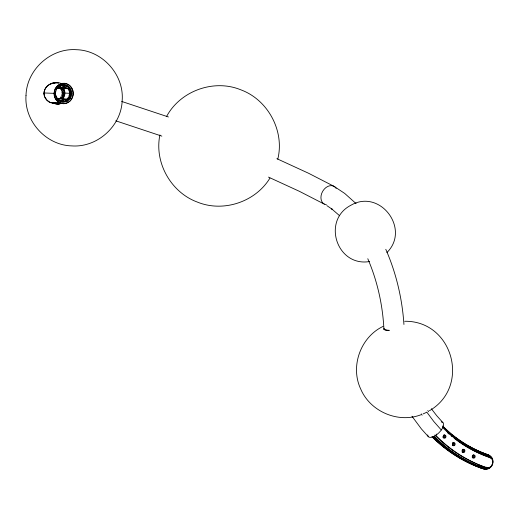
<?xml version="1.0" encoding="UTF-8"?>
<svg xmlns="http://www.w3.org/2000/svg" width="519" height="519" viewBox="0 0 519 519"><rect width="100%" height="100%" fill="white"/><g stroke="black" fill="none" stroke-linecap="round" stroke-linejoin="round"><path stroke-width="0.78" d="M55.481 93.245L55.611 94.996M44.284 91.493C45.283 84.759 52.704 82.151 58.699 83.202M50.46 102.788C36.855 95.768 47.054 79.16 60.178 83.046M44.271 95.113L44.109 93.271M44.271 94.958L44.284 91.273M61.995 93.284L61.962 91.616M57.94 87.335A166.975 1.94 5.4 0 1 58.407 87.361L58.517 86.16M58.005 100.232C57.174 97.741 60.035 97.974 58.796 100.277L58.005 100.232L67.146 101.108L67.321 99.311L57.356 98.383A166.975 1.94 5.4 0 0 56.895 98.357M57.946 87.938L59.179 88.061L59.393 85.609L68.534 86.485L68.365 88.282L63.694 87.88L63.863 86.083L64.68 86.135M60.768 100.394L60.853 101.231L63.305 101.484M62.189 85.408L62.008 85.888M62.799 101.218L62.87 100.414M64.2 86.446L64.09 85.382M63.552 101.263L63.629 100.459M64.966 86.42L64.869 85.434L61.982 85.174M55.481 93.18L55.514 94.88M55.591 92.038L55.689 91.052M56.59 88.781L56.493 89.774L55.741 89.729M60.554 88.983A0.96 0.96 0 0 0 60.366 88.892L60.451 87.886M60.366 88.892L60.464 87.912M60.859 97.708L60.957 96.716M61.508 90.916L61.586 89.891M61.164 98.844L61.592 98.363L61.547 98.85L60.139 98.74M62.215 87.782L62.124 88.762L62.501 88.768L62.598 87.789M61.755 95.892L61.897 94.452M62.598 97.578L62.695 96.586L63.071 96.592L62.981 97.585M66.983 99.414L67.061 98.623L67.814 98.668L67.697 99.732L67.275 99.843M68.067 88.048L67.97 89.028L68.729 89.073L68.819 88.094M68.398 97.838L68.489 96.852L69.248 96.891L69.15 97.883M44.109 93.336L44.29 91.428M159.904 134.927C154.124 162.57 170.972 192.432 197.402 202.099C223.287 212.667 255.406 201.982 269.919 178.147M277.795 159.132C284.795 130.95 267.908 99.693 240.725 89.781C213.886 78.765 180.476 90.819 166.69 116.275M386.94 252.526C410.704 229.139 380.051 188.365 350.954 205.226C321.566 220.29 336.766 267.09 369.56 261.544M429.453 410.73C470.999 386.525 452.828 320.528 404.697 321.274M383.048 326.412C360.595 337.078 350.02 366.42 360.673 388.939C370.092 411.47 398.06 423.595 420.922 414.765M426.346 412.436L423.128 413.915M50.557 83.883L53.074 83.274M50.557 83.656L54.91 82.884M57.317 102.775L60.931 103.365M52.977 103.138L58.874 103.099L57.817 103.203M54.618 103.177L55.767 103.093L54.119 102.619L57.739 103.203M55.552 103.119L52.393 102.658M54.495 83.144L54.91 83.111M61.171 103.365L62.079 103.262L57.343 102.846M64.097 93.057L63.117 93.096A153.864 1.791 5.4 0 0 63.195 93.31M58.55 98.571L60.061 98.694M64.278 93.057L71.849 93.414M54.346 103.184L51.018 102.658L52.97 103.08M58.491 86.945L59.069 87.205L58.835 86.913M62.332 97.767L61.956 97.76L62.715 97.806M58.271 86.803L57.927 88.003L57.168 87.958M61.534 87.666L62.351 87.717C54.508 88.898 63.506 86.42 59.445 85.616M55.189 95.528L55.942 95.574L55.864 96.683L56.428 96.871L55.669 96.826M56.26 97.553L57.012 97.598C56.837 99.382 59.808 98.474 56.785 98.571M60.483 98.694L61.3 98.74M62.643 98.908L63.461 98.954L63.292 100.751L62.475 100.705M61.573 98.85L58.582 98.578M60.47 100.498L61.132 100.537M67.807 86.439L68.534 86.485M54.125 93.349L44.368 92.985A172.606 2.005 5.4 0 0 44.407 93.232M66.588 99.265L67.269 99.304M66.419 101.062L67.146 101.108M61.502 87.737C57.862 87.348 63.5 87.951 61.54 87.717M60.438 100.582L61.482 100.667L60.496 100.55M57.817 87.516L61.346 87.932A158.061 1.836 5.4 0 1 66.821 88.191M57.927 87.4L60.243 87.646M57.933 87.912L59.224 88.087M58.692 87.192L59.516 87.276M61.385 87.458L62.384 87.523M57.888 87.627L60.937 87.925A158.061 1.836 5.4 0 0 59.172 88.029M56.843 98.655L59.276 98.863M57.914 86.796L60.061 86.978M65.673 87.562L64.674 87.464L65.4 87.471M68.223 87.789L68.618 87.828M58.407 87.361L68.365 88.282M60.989 89.618L61.404 89.657M60.204 97.89L60.593 97.929M56.766 98.837L58.919 99.019M60.457 101.231L62.546 101.439M56.318 88.541L57.213 88.6L56.843 88.561M68.145 98.059L67.775 98.026L68.904 98.104M121.667 101.432L168.416 116.97M115.795 120.823L161.844 136.134M276.867 158.684L308.5 173.229L333.931 186.289M268.459 177.102L299.418 191.336L324.304 204.116M50.46 102.561L47.041 100.29L44.803 96.845M334.119 186.399L344.661 193.399L356.105 203.623M326.866 205.615L332.374 209.391L331.304 208.547L339.64 215.761M441.319 429.998L433.813 421.519L426.761 412.073M442.915 422.609L436.68 415.641L431.328 408.706M428.415 436.751L421.37 428.889L411.969 416.232M421.285 413.909L422.135 415.2M385.792 249.321C396.218 273.033 402.219 298.639 403.938 324.472M367.789 258.722C377.371 280.974 382.698 304.99 383.924 329.163M59.121 104.248A10.133 9.874 -81.7 0 1 53.652 103.132M62.578 86.173A158.061 1.836 5.4 0 1 64.557 86.258M66.555 86.368A158.061 1.836 5.4 0 1 66.99 86.394M62.624 99.045A158.061 1.836 5.4 0 1 65.77 99.213M60.373 100.764A158.061 1.836 5.4 0 1 63.169 100.881M65.167 100.991A158.061 1.836 5.4 0 1 65.602 101.01M60.853 87.666A8.609 8.609 0 0 1 60.95 98.519M62.987 87.542A8.609 8.505 -88.8 0 1 62.481 99.064M62.611 87.529A8.609 8.505 -88.8 0 1 63.616 96.93M60.632 85.071A8.609 8.174 -86.6 0 1 70.954 94.568A8.609 8.174 -86.6 0 1 58.413 100.582M63.655 84.824A8.609 8.174 -86.6 0 1 65.135 85.272M68.443 87.795A8.609 8.174 -86.6 0 1 68.943 88.509M69.974 90.883A8.609 8.174 -86.6 0 1 62.793 101.867M60.029 103.891A10.133 9.874 -81.7 0 1 53.704 102.931M54.696 103.21A2.4 0.422 5.1 0 1 54.411 103.21M56.506 103.028A2.394 0.389 5.5 0 1 54.313 103.378A2.394 0.389 5.5 0 1 52.263 102.619M61.223 103.391A2.374 0.454 8.6 0 1 60.983 103.385M473.626 454.916A1.563 1.362 -73.6 0 1 472.537 457.829M473.107 454.923A1.563 1.362 -73.6 0 1 472.472 457.524M463.35 449.22A1.563 1.362 -73.6 0 1 463.908 451.206A1.563 1.362 -73.6 0 1 462.124 452.088M462.825 449.233A1.563 1.362 -73.6 0 1 462.189 451.828M453.327 442.448A1.563 1.362 -73.6 0 1 454.203 444.387A1.563 1.362 -73.6 0 1 452.367 445.419M452.964 442.46A1.563 1.362 -73.6 0 1 452.309 445.198M444.017 434.818A1.563 1.362 -73.6 0 1 445.088 436.557A1.563 1.362 -73.6 0 1 443.46 437.893M443.979 435.078A1.563 1.362 -73.6 0 1 443.005 437.634M442.96 426.618A155.836 135.453 -73.6 0 0 489.313 455.942A6.624 5.754 -73.6 0 1 492.661 464.103M492.622 464.22A6.624 5.754 -73.6 0 1 485.09 468.612A169.2 147.072 -73.6 0 1 434.163 436.174M433.865 436.485A169.2 147.072 -73.6 0 0 484.233 468.359A6.624 5.754 -73.6 0 0 487.549 468.365M489.878 456.448A6.624 5.754 -73.6 0 0 488.457 455.688A155.836 135.453 -73.6 0 1 449.96 433.625M491.097 457.745A6.624 5.754 -73.6 0 1 491.422 458.277A7.344 6.384 -73.6 0 0 491.117 457.622M447.521 431.503A155.836 135.453 -73.6 0 1 446.321 430.413M486.121 467.094A6.624 5.754 -73.6 0 1 484.98 467.613M483.241 467.879A6.624 5.754 -73.6 0 1 482.157 467.749M474.697 464.959A169.2 147.072 -73.6 0 1 470.551 463.162M466.458 461.216A169.2 147.072 -73.6 0 1 434.144 438.51M475.553 465.212A169.2 147.072 -73.6 0 1 470.727 463.104M466.633 461.125A169.2 147.072 -73.6 0 1 440.287 443.531M438.503 441.974A169.2 147.072 -73.6 0 1 432.716 436.544M485.252 468.021A6.624 5.754 -73.6 0 1 482.521 467.853M442.357 427.221A157.16 136.607 -73.6 0 0 489.754 457.447A5.294 4.606 -73.6 0 1 492.427 463.98A7.344 6.384 -73.6 0 0 488.69 455.001A155.116 134.83 -73.6 0 1 442.681 425.95M492.388 464.096A5.294 4.606 -73.6 0 1 486.361 467.613A167.877 145.917 -73.6 0 1 435.681 435.266M434.825 435.013A167.877 145.917 -73.6 0 0 485.505 467.36A5.294 4.606 -73.6 0 0 488.158 467.366M490.384 458.102A5.294 4.606 -73.6 0 0 488.898 457.194A157.16 136.607 -73.6 0 1 454.144 438.257M452.263 436.764A157.16 136.607 -73.6 0 1 451.017 435.739M449.175 434.176A157.16 136.607 -73.6 0 1 447.359 432.58M428.662 411.729A157.16 136.607 -73.6 0 1 427.799 410.523M492.129 464.79A7.344 6.384 -73.6 0 1 484 469.046A169.921 147.701 -73.6 0 1 433.034 436.648M432.749 436.966A169.921 147.701 -73.6 0 0 483.144 468.793A7.344 6.384 -73.6 0 0 486.18 468.975M489.891 456.006A7.344 6.384 -73.6 0 0 487.834 454.748A155.116 134.83 -73.6 0 1 455.474 437.543M448.805 432.184A155.116 134.83 -73.6 0 1 446.074 429.758M472.569 455.28A1.563 1.362 -73.6 0 1 472.076 456.973M462.312 449.72A1.563 1.362 -73.6 0 1 462.163 450.771M452.523 442.921A1.563 1.362 -73.6 0 1 452.321 444.245M443.401 435.739A1.563 1.362 -73.6 0 1 442.966 436.901M468.625 446.327A155.116 134.83 -73.6 0 0 486.978 454.495A7.344 6.384 -73.6 0 1 488.548 455.338M485.356 468.605A7.344 6.384 -73.6 0 1 482.326 468.423M482.287 468.54A169.921 147.701 -73.6 0 1 431.892 436.713M482.047 466.283A5.294 4.606 -73.6 0 1 481.223 466.094M482.08 466.347A167.877 145.917 -73.6 0 1 477.954 464.836M389.587 330.35A10.133 1.862 -2.7 0 1 384.242 328.456M441.228 421.947A10.133 4.489 -43.9 0 1 438.763 432.93A10.133 4.489 -43.9 0 1 427.734 434.916M436.388 434.092A8.687 3.854 -43.9 0 1 436.22 434.215M326.38 204.752A10.133 7.519 -61.2 0 1 322.779 191.154A10.133 7.519 -61.2 0 1 336.163 188.41M388.504 330.512A10.133 1.862 -2.7 0 1 383.963 328.994M26.008 95.438C24.108 121.102 46.009 145.268 71.739 145.897C97.403 147.792 121.569 125.89 122.199 100.161C124.099 74.496 102.191 50.33 76.468 49.707C50.797 47.806 26.638 69.708 26.008 95.438M63.344 89.774L63.247 90.786L63.623 90.793L63.681 89.644L62.741 89.489L63.344 89.774M69.137 90.034L69.04 91.046L69.799 91.091L69.857 89.943L68.56 89.755L69.137 90.034M63.876 91.727L63.733 93.186L64.109 93.193L64.246 91.668L63.876 91.727M69.643 91.986L69.501 93.446L70.26 93.491L70.37 91.908L69.643 91.986M59.445 98.454L59.406 98.882L59.458 98.487M63.629 94.322C62.559 96.378 64.421 96.618 64.006 94.328L63.629 94.322M69.397 94.581C67.957 96.709 70.941 97.008 70.149 94.627L69.397 94.581M58.07 87.614L58.971 87.633L58.089 87.568M71.408 99.473A10.133 9.543 -86.4 0 0 64.628 83.527A10.133 9.543 -86.4 0 0 54.962 97.832A10.133 9.543 -86.4 0 0 71.408 99.473M71.408 99.246A10.133 9.537 -86.4 0 0 64.628 83.3A10.133 9.537 -86.4 0 0 54.962 97.604A10.133 9.537 -86.4 0 0 71.408 99.246M70.305 98.409A8.687 8.187 -86.4 0 0 64.492 84.733A8.687 8.187 -86.4 0 0 56.201 97.008A8.687 8.187 -86.4 0 0 70.305 98.409M474.632 457.739A1.563 1.362 -73.6 0 0 474.36 455.105A1.563 1.362 -73.6 0 0 472.439 456.863A1.563 1.362 -73.6 0 0 474.632 457.739M464.349 452.049A1.563 1.362 -73.6 0 0 464.077 449.415A1.563 1.362 -73.6 0 0 462.163 451.173A1.563 1.362 -73.6 0 0 464.349 452.049M454.592 445.38A1.563 1.362 -73.6 0 0 454.313 442.746A1.563 1.362 -73.6 0 0 452.399 444.504A1.563 1.362 -73.6 0 0 454.592 445.38M445.412 437.783A1.563 1.362 -73.6 0 0 445.14 435.143A1.563 1.362 -73.6 0 0 443.226 436.907A1.563 1.362 -73.6 0 0 445.412 437.783"/></g></svg>
